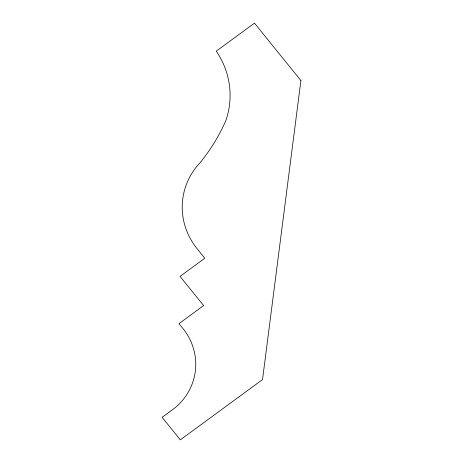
<?xml version="1.0" encoding="UTF-8"?>
<svg xmlns="http://www.w3.org/2000/svg" width="463" height="463" viewBox="0 0 463 463"><rect width="100%" height="100%" fill="white"/><g stroke="black" fill="none" stroke-linecap="round" stroke-linejoin="round"><path stroke-width="0.69" d="M300.904 80.579L262.533 379.579L180.315 439.85L162.096 417.313L174.129 408.493A60.896 58.078 9.2 0 0 181.247 326.456L178.978 323.649L203.622 305.58L180.02 276.388L204.791 258.232L197.192 248.834A70.324 67.071 9.2 0 1 200.126 162.663A197.591 188.447 9.2 0 0 225.631 121.121A83.624 79.752 9.2 0 0 216.244 51.173L254.476 23.15L300.904 80.579"/></g></svg>
